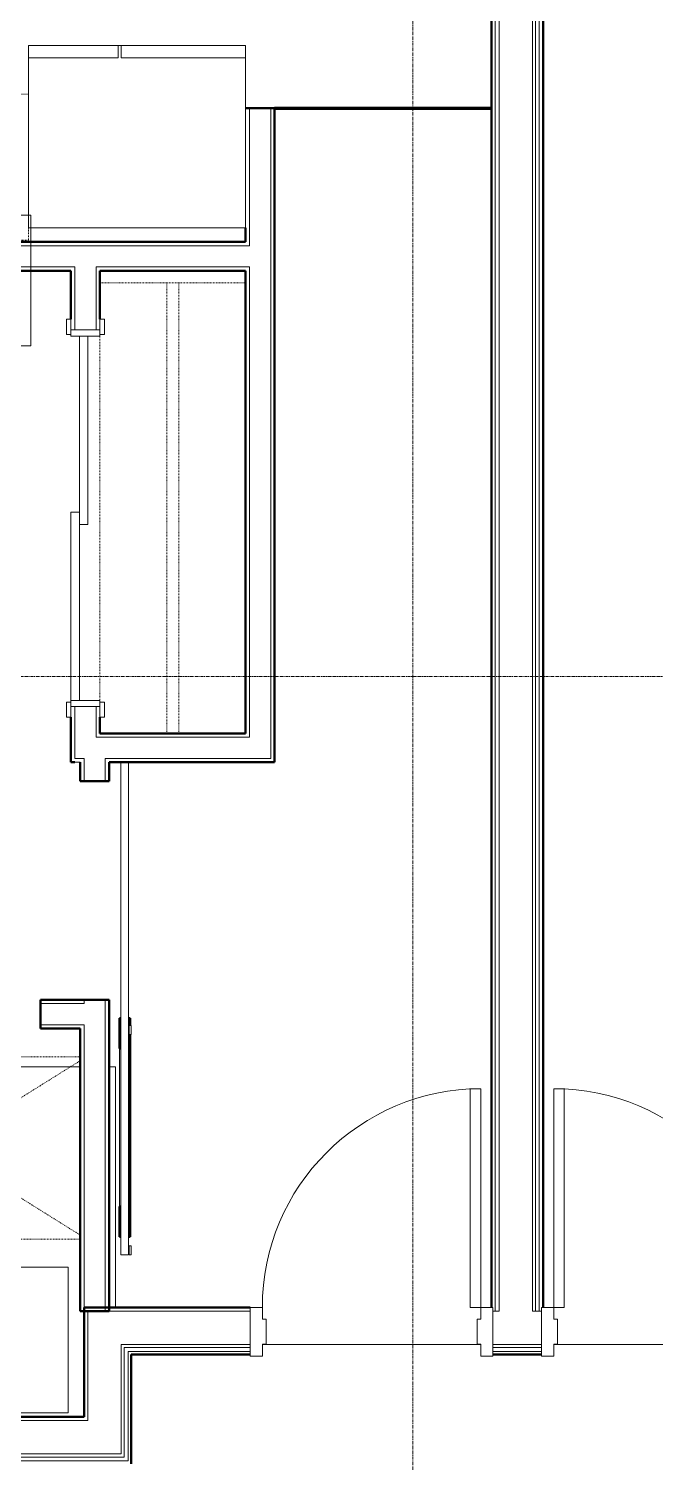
# Model space of a CAD drawing. Header units: inches. Extents: x -4217 to -1814, y 9706 to 12425.
# Drawn here: x -3217.6 to -3114.4, y 11717.9 to 11953.8 of the extents above; entities that cross this region are included whole.
import ezdxf

# ---------------------------------------------------------------- set-up
doc = ezdxf.new("R2010")
doc.units = ezdxf.units.IN
doc.header["$MEASUREMENT"] = 0
doc.linetypes.add('Dash', pattern=[0.25, 0.125, -0.125])
doc.linetypes.add('Grid Line 1_2_', pattern=[0.875, 0.5, -0.125, 0.125, -0.125])
for name, color, linetype, lineweight in [('A-AREA-1', 130, 'Continuous', 70), ('A-AREA-IDEN', 2, 'Continuous', 9), ('A-DOOR-1', 7, 'Continuous', 9), ('A-DOOR-2', 50, 'Continuous', 20), ('A-DOOR-4', 10, 'Continuous', 13), ('A-DOOR-5', 250, 'Continuous', 50), ('A-DOOR-6', 31, 'Continuous', 20), ('A-DOOR-7', 31, 'Continuous', 9), ('A-DOOR-FRAM', 31, 'Continuous', 20), ('A-DOOR-FRAM-1', 50, 'Continuous', 20), ('A-FLOR-1', 10, 'Continuous', 13), ('A-GENM-HDLN-1', 7, 'Dash', 9), ('A-WALL', 113, 'Continuous', 13), ('A-WALL-3', 250, 'Continuous', 50), ('A-WALL-4', 10, 'Continuous', 13), ('I-WALL-3', 2, 'Continuous', 50), ('Q-CASE-3', 7, 'Continuous', 9), ('Q-CASE-HDLN-1', 7, 'Dash', 9), ('Q-SPCQ-1', 7, 'Continuous', 9), ('S-GRID-1', 1, 'Grid Line 1_2_', 9)]:
    doc.layers.add(name, color=color, linetype=linetype, lineweight=lineweight)

msp = doc.modelspace()

# ---------------------------------------------------------------- linework, layer by layer
at = {"layer": 'A-AREA-1'}
msp.add_line((-3177.12374, 11940.75673), (-3141.37374, 11940.75673), dxfattribs=at)
at = {"layer": 'A-AREA-IDEN', "flags": 128}
msp.add_lwpolyline([(-3292.7867, 11923.1587), (-3217.28119, 11923.1587), (-3217.28119, 11901.66263), (-3292.7867, 11901.66263)], close=True, dxfattribs=at)
at = {"layer": 'A-DOOR-1'}
for p, q in [((-3211.39687, 11906.00673), (-3211.39687, 11903.50673)), ((-3210.64687, 11906.00673), (-3211.39687, 11906.00673)), ((-3210.64687, 11903.50673), (-3210.64687, 11906.00673)), ((-3205.89687, 11906.00673), (-3205.89687, 11903.50673)), ((-3205.14687, 11906.00673), (-3205.89687, 11906.00673)), ((-3205.14687, 11903.50673), (-3205.14687, 11906.00673)), ((-3211.39687, 11903.50673), (-3210.64687, 11903.50673)), ((-3205.89687, 11903.50673), (-3205.14687, 11903.50673)), ((-3211.39687, 11843.00673), (-3211.39687, 11840.50673)), ((-3210.64687, 11843.00673), (-3211.39687, 11843.00673)), ((-3210.64687, 11840.50673), (-3210.64687, 11843.00673)), ((-3205.89687, 11843.00673), (-3205.89687, 11840.50673)), ((-3205.14687, 11843.00673), (-3205.89687, 11843.00673)), ((-3205.14687, 11840.50673), (-3205.14687, 11843.00673)), ((-3211.39687, 11840.50673), (-3210.64687, 11840.50673)), ((-3205.89687, 11840.50673), (-3205.14687, 11840.50673))]:
    msp.add_line(p, q, dxfattribs=at)
at = {"layer": 'A-DOOR-2'}
for p, q in [((-3209.27187, 11903.25673), (-3209.27187, 11872.25673)), ((-3207.89687, 11903.25673), (-3209.27187, 11903.25673)), ((-3207.89687, 11872.25673), (-3207.89687, 11903.25673)), ((-3210.64687, 11874.25673), (-3210.64687, 11843.25673)), ((-3209.27187, 11874.25673), (-3210.64687, 11874.25673)), ((-3209.27187, 11843.25673), (-3209.27187, 11874.25673)), ((-3209.27187, 11872.25673), (-3207.89687, 11872.25673)), ((-3210.64687, 11843.25673), (-3209.27187, 11843.25673))]:
    msp.add_line(p, q, dxfattribs=at)
at = {"layer": 'A-DOOR-4'}
for p, q in [((-3202.42581, 11832.9957), (-3202.42581, 11751.9957)), ((-3202.42581, 11832.9957), (-3201.80081, 11832.9957)), ((-3201.80081, 11832.9957), (-3201.17581, 11832.9957)), ((-3201.17581, 11751.9957), (-3201.17581, 11832.9957)), ((-3201.07433, 11789.76172), (-3200.74874, 11789.76172)), ((-3201.07433, 11789.76172), (-3201.07433, 11788.26172)), ((-3200.74874, 11789.76172), (-3200.74874, 11788.26172)), ((-3200.74874, 11788.26172), (-3201.07433, 11788.26172)), ((-3202.67581, 11759.9957), (-3202.67581, 11785.9957)), ((-3201.80081, 11751.9957), (-3202.42581, 11751.9957)), ((-3201.17581, 11751.9957), (-3201.80081, 11751.9957)), ((-3200.74874, 11753.4957), (-3201.07433, 11753.4957)), ((-3201.07433, 11753.4957), (-3201.07433, 11751.9957)), ((-3201.07433, 11751.9957), (-3200.74874, 11751.9957)), ((-3200.74874, 11753.4957), (-3200.74874, 11751.9957))]:
    msp.add_line(p, q, dxfattribs=at)
at = {"layer": 'A-DOOR-5'}
for p, q in [((-3202.46659, 11790.9957), (-3202.67581, 11790.9957)), ((-3202.67581, 11790.9957), (-3202.67581, 11785.9957)), ((-3200.92581, 11790.9957), (-3201.17581, 11790.9957)), ((-3200.92581, 11789.76172), (-3200.92581, 11790.9957)), ((-3200.92581, 11754.9957), (-3200.92581, 11788.26172)), ((-3202.67581, 11785.9957), (-3202.46659, 11785.9957)), ((-3202.42371, 11759.9957), (-3202.67581, 11759.9957)), ((-3202.67581, 11759.9957), (-3202.67581, 11754.9957)), ((-3202.67581, 11754.9957), (-3202.42502, 11754.9957)), ((-3201.17581, 11754.9957), (-3200.92581, 11754.9957))]:
    msp.add_line(p, q, dxfattribs=at)
at = {"layer": 'A-DOOR-6'}
for p, q in [((-3143.12374, 11779.3644), (-3144.87374, 11779.3644)), ((-3144.87374, 11779.3644), (-3144.87374, 11743.3644)), ((-3143.12374, 11743.3644), (-3143.12374, 11779.3644)), ((-3131.12374, 11743.3644), (-3131.12374, 11779.3644)), ((-3131.12374, 11779.3644), (-3129.37374, 11779.3644)), ((-3129.37374, 11779.3644), (-3129.37374, 11743.3644)), ((-3144.87374, 11743.3644), (-3143.12374, 11743.3644)), ((-3129.37374, 11743.3644), (-3131.12374, 11743.3644))]:
    msp.add_line(p, q, dxfattribs=at)
at = {"layer": 'A-DOOR-7'}
for centre, start, end in [((-3143.12374, 11743.3644), 90, 180), ((-3131.12374, 11743.3644), 0, 90)]:
    msp.add_arc(centre, 36, start, end, dxfattribs=at)
at = {"layer": 'A-DOOR-FRAM'}
for p, q in [((-3179.12374, 11743.3644), (-3181.12374, 11743.3644)), ((-3181.12374, 11743.3644), (-3181.12374, 11735.3644)), ((-3179.12374, 11741.4269), (-3179.12374, 11743.3644)), ((-3143.12374, 11743.3644), (-3143.12374, 11741.4269)), ((-3141.12374, 11743.3644), (-3143.12374, 11743.3644)), ((-3141.12374, 11735.3644), (-3141.12374, 11743.3644)), ((-3133.12374, 11743.3644), (-3131.12374, 11743.3644)), ((-3133.12374, 11735.3644), (-3133.12374, 11743.3644)), ((-3131.12374, 11743.3644), (-3131.12374, 11741.4269)), ((-3178.49874, 11741.4269), (-3179.12374, 11741.4269)), ((-3178.49874, 11737.3019), (-3178.49874, 11741.4269)), ((-3143.12374, 11741.4269), (-3143.74874, 11741.4269)), ((-3143.74874, 11741.4269), (-3143.74874, 11737.3019)), ((-3131.12374, 11741.4269), (-3130.49874, 11741.4269)), ((-3130.49874, 11741.4269), (-3130.49874, 11737.3019)), ((-3181.12374, 11735.3644), (-3179.12374, 11735.3644)), ((-3179.12374, 11735.3644), (-3179.12374, 11737.3019)), ((-3179.12374, 11737.3019), (-3178.49874, 11737.3019)), ((-3143.74874, 11737.3019), (-3143.12374, 11737.3019)), ((-3143.12374, 11737.3019), (-3143.12374, 11735.3644)), ((-3143.12374, 11735.3644), (-3141.12374, 11735.3644)), ((-3131.12374, 11735.3644), (-3133.12374, 11735.3644)), ((-3131.12374, 11737.3019), (-3131.12374, 11735.3644)), ((-3130.49874, 11737.3019), (-3131.12374, 11737.3019))]:
    msp.add_line(p, q, dxfattribs=at)
at = {"layer": 'A-DOOR-FRAM-1'}
for p, q in [((-3205.89687, 11904.25673), (-3210.64687, 11904.25673)), ((-3210.64687, 11904.25673), (-3210.64687, 11903.25673)), ((-3210.64687, 11903.25673), (-3205.89687, 11903.25673)), ((-3205.89687, 11903.25673), (-3205.89687, 11904.25673)), ((-3210.64687, 11843.25673), (-3210.64687, 11842.25673)), ((-3205.89687, 11843.25673), (-3210.64687, 11843.25673)), ((-3210.64687, 11842.25673), (-3205.89687, 11842.25673)), ((-3205.89687, 11842.25673), (-3205.89687, 11843.25673))]:
    msp.add_line(p, q, dxfattribs=at)
at = {"layer": 'A-FLOR-1'}
for p, q in [((-3334.47374, 11782.9894), (-3209.12374, 11782.9894)), ((-3209.12374, 11782.9894), (-3334.47374, 11782.9894)), ((-3204.37374, 11782.9894), (-3203.32374, 11782.9894)), ((-3203.32374, 11782.9894), (-3204.37374, 11782.9894)), ((-3203.32374, 11782.9894), (-3203.32374, 11743.3644)), ((-3203.32374, 11743.3644), (-3203.32374, 11782.9894)), ((-3179.12374, 11737.2394), (-3143.12374, 11737.2394)), ((-3143.12374, 11737.2394), (-3179.12374, 11737.2394)), ((-3131.12374, 11737.2394), (-3095.12374, 11737.2394)), ((-3095.12374, 11737.2394), (-3131.12374, 11737.2394))]:
    msp.add_line(p, q, dxfattribs=at)
at = {"layer": 'A-GENM-HDLN-1'}
for p, q in [((-3209.12374, 11755.26132), (-3256.09874, 11784.6207)), ((-3209.12374, 11784.6207), (-3256.09874, 11784.6207)), ((-3209.12374, 11783.98007), (-3256.09874, 11754.6207)), ((-3256.09874, 11754.6207), (-3209.12374, 11754.6207))]:
    msp.add_line(p, q, dxfattribs=at)
at = {"layer": 'A-WALL'}
for p, q in [((-3140.74874, 11742.7394), (-3140.74874, 12110.3394)), ((-3140.12374, 11742.7394), (-3140.12374, 12110.3394)), ((-3134.62374, 11742.7394), (-3134.62374, 12110.3394)), ((-3134.12374, 11742.7394), (-3134.12374, 12110.3394)), ((-3133.49874, 11742.7394), (-3133.49874, 12110.3394)), ((-3181.12374, 11742.7394), (-3207.87374, 11742.7394)), ((-3207.87374, 11742.7394), (-3207.87374, 11724.7394)), ((-3140.12374, 11742.7394), (-3141.12374, 11742.7394)), ((-3133.12374, 11742.7394), (-3134.62374, 11742.7394)), ((-3181.12374, 11737.2394), (-3202.37374, 11737.2394)), ((-3202.37374, 11737.2394), (-3202.37374, 11719.2394)), ((-3181.12374, 11736.7394), (-3201.87374, 11736.7394)), ((-3201.87374, 11736.7394), (-3201.87374, 11718.7394)), ((-3181.12374, 11736.1144), (-3201.24874, 11736.1144)), ((-3201.24874, 11736.1144), (-3201.24874, 11718.1144)), ((-3133.12374, 11737.2394), (-3141.12374, 11737.2394)), ((-3133.12374, 11736.7394), (-3141.12374, 11736.7394)), ((-3133.12374, 11736.1144), (-3141.12374, 11736.1144)), ((-3336.22374, 11724.7394), (-3207.87374, 11724.7394)), ((-3416.67374, 11719.2394), (-3202.37374, 11719.2394)), ((-3417.17374, 11718.7394), (-3201.87374, 11718.7394)), ((-3342.34874, 11718.1144), (-3201.24874, 11718.1144))]:
    msp.add_line(p, q, dxfattribs=at)
at = {"layer": 'A-WALL-3'}
for p, q in [((-3177.12374, 11940.75673), (-3181.87374, 11940.75673)), ((-3177.12374, 11837.84756), (-3177.12374, 11940.75673)), ((-3181.87374, 11921.0582), (-3181.87374, 11918.7457)), ((-3181.87374, 11918.7457), (-3336.97374, 11918.7457)), ((-3336.97374, 11913.9957), (-3210.64687, 11913.9957)), ((-3210.64687, 11913.9957), (-3210.64687, 11906.00673)), ((-3205.89687, 11906.00673), (-3205.89687, 11913.9957)), ((-3205.89687, 11913.9957), (-3181.87374, 11913.9957)), ((-3181.87374, 11913.9957), (-3181.87374, 11837.84756)), ((-3210.64687, 11840.50673), (-3210.64687, 11833.09756)), ((-3205.89687, 11837.84756), (-3205.89687, 11840.50673)), ((-3181.87374, 11837.84756), (-3205.89687, 11837.84756)), ((-3177.12374, 11833.72256), (-3177.12374, 11837.84756)), ((-3210.64687, 11833.09756), (-3210.02187, 11833.09756)), ((-3209.12374, 11833.09756), (-3209.12374, 11829.9957)), ((-3204.37374, 11829.9957), (-3204.37374, 11833.09756)), ((-3204.37374, 11833.09756), (-3177.12374, 11833.09756)), ((-3177.12374, 11833.09756), (-3177.12374, 11833.72256)), ((-3209.12374, 11829.9957), (-3204.37374, 11829.9957)), ((-3209.12374, 11793.9957), (-3215.64687, 11793.9957)), ((-3215.64687, 11793.9957), (-3215.64687, 11789.2457)), ((-3204.37374, 11793.9957), (-3209.12374, 11793.9957)), ((-3204.37374, 11742.72256), (-3204.37374, 11793.9957)), ((-3215.64687, 11789.2457), (-3209.12374, 11789.2457)), ((-3209.12374, 11789.2457), (-3209.12374, 11742.72256)), ((-3209.12374, 11742.72256), (-3204.37374, 11742.72256))]:
    msp.add_line(p, q, dxfattribs=at)
at = {"layer": 'A-WALL-4'}
for p, q in [((-3181.24874, 11918.1207), (-3181.24874, 11940.75673)), ((-3177.74874, 11837.84756), (-3177.74874, 11940.75673)), ((-3181.87374, 11918.1207), (-3336.97374, 11918.1207)), ((-3181.24874, 11918.1207), (-3181.87374, 11918.1207)), ((-3210.02187, 11914.6207), (-3336.97374, 11914.6207)), ((-3210.02187, 11914.6207), (-3210.02187, 11913.9957)), ((-3210.02187, 11913.9957), (-3210.02187, 11904.25673)), ((-3206.52187, 11914.6207), (-3206.52187, 11913.9957)), ((-3181.87374, 11914.6207), (-3206.52187, 11914.6207)), ((-3206.52187, 11913.9957), (-3206.52187, 11904.25673)), ((-3181.24874, 11914.6207), (-3181.87374, 11914.6207)), ((-3181.24874, 11837.84756), (-3181.24874, 11914.6207)), ((-3210.02187, 11842.25673), (-3210.02187, 11833.72256)), ((-3206.52187, 11842.25673), (-3206.52187, 11837.22256)), ((-3205.89687, 11837.22256), (-3206.52187, 11837.22256)), ((-3181.24874, 11837.22256), (-3205.89687, 11837.22256)), ((-3181.24874, 11837.84756), (-3181.24874, 11837.22256)), ((-3177.74874, 11837.84756), (-3177.74874, 11837.22256)), ((-3177.74874, 11837.22256), (-3177.74874, 11833.72256)), ((-3208.49874, 11833.72256), (-3210.02187, 11833.72256)), ((-3210.02187, 11833.09756), (-3209.12374, 11833.09756)), ((-3208.49874, 11833.72256), (-3208.49874, 11833.09756)), ((-3208.49874, 11833.09756), (-3208.49874, 11829.9957)), ((-3204.99874, 11833.72256), (-3204.99874, 11833.09756)), ((-3177.74874, 11833.72256), (-3204.99874, 11833.72256)), ((-3204.99874, 11833.09756), (-3204.99874, 11829.9957)), ((-3215.64687, 11793.3707), (-3209.12374, 11793.3707)), ((-3209.12374, 11793.3707), (-3208.49874, 11793.3707)), ((-3208.49874, 11793.9957), (-3208.49874, 11793.3707)), ((-3204.99874, 11793.9957), (-3204.99874, 11742.72256)), ((-3215.64687, 11789.8707), (-3209.12374, 11789.8707)), ((-3209.12374, 11789.8707), (-3208.49874, 11789.8707)), ((-3208.49874, 11789.8707), (-3208.49874, 11742.72256))]:
    msp.add_line(p, q, dxfattribs=at)
at = {"layer": 'I-WALL-3'}
for p, q in [((-3141.37374, 12011.97447), (-3141.37374, 11743.3644)), ((-3132.87374, 11743.3644), (-3132.87374, 12011.97906)), ((-3181.12374, 11743.3644), (-3208.49874, 11743.3644)), ((-3208.49874, 11743.3644), (-3208.49874, 11725.3644)), ((-3200.74874, 11735.6144), (-3181.12374, 11735.6144)), ((-3200.74874, 11717.6144), (-3200.74874, 11735.6144)), ((-3141.12374, 11735.6144), (-3133.12374, 11735.6144)), ((-3208.49874, 11725.3644), (-3334.47374, 11725.3644))]:
    msp.add_line(p, q, dxfattribs=at)
at = {"layer": 'Q-CASE-3'}
for p, q in [((-3211.09874, 11749.98481), (-3253.09874, 11749.98481)), ((-3211.09874, 11725.98481), (-3211.09874, 11749.98481)), ((-3253.09874, 11725.98481), (-3211.09874, 11725.98481))]:
    msp.add_line(p, q, dxfattribs=at)
at = {"layer": 'Q-CASE-HDLN-1'}
for p, q in [((-3217.62374, 11943.0582), (-3321.34874, 11943.0582)), ((-3217.62374, 11919.0582), (-3217.62374, 11921.0582)), ((-3334.47374, 11919.0582), (-3217.62374, 11919.0582)), ((-3181.87374, 11912.00673), (-3205.87374, 11912.00673)), ((-3205.87374, 11912.00673), (-3205.87374, 11906.00673)), ((-3194.87374, 11912.00673), (-3194.87374, 11837.84756)), ((-3192.87374, 11912.00673), (-3192.87374, 11837.84756)), ((-3181.87374, 11837.84756), (-3181.87374, 11912.00673)), ((-3205.87374, 11903.50673), (-3205.87374, 11843.00673)), ((-3205.87374, 11840.50673), (-3205.87374, 11837.84756)), ((-3205.87374, 11837.84756), (-3181.87374, 11837.84756))]:
    msp.add_line(p, q, dxfattribs=at)
at = {"layer": 'Q-SPCQ-1'}
for p, q in [((-3217.62374, 11951.0582), (-3181.87374, 11951.0582)), ((-3217.62374, 11921.0582), (-3217.62374, 11951.0582)), ((-3217.62374, 11951.0582), (-3202.87374, 11951.0582)), ((-3217.62374, 11951.0582), (-3217.62374, 11949.0582)), ((-3202.87374, 11949.0582), (-3202.87374, 11951.0582)), ((-3202.37374, 11951.0582), (-3181.87374, 11951.0582)), ((-3202.37374, 11951.0582), (-3202.37374, 11949.0582)), ((-3181.87374, 11951.0582), (-3181.87374, 11921.0582)), ((-3181.87374, 11949.0582), (-3181.87374, 11951.0582)), ((-3202.87374, 11949.0582), (-3217.62374, 11949.0582)), ((-3181.87374, 11949.0582), (-3202.37374, 11949.0582)), ((-3181.87374, 11921.0582), (-3217.62374, 11921.0582))]:
    msp.add_line(p, q, dxfattribs=at)
at = {"layer": 'S-GRID-1'}
for p, q in [((-3154.32374, 9836.17969), (-3154.32374, 12376.79045)), ((-1814.20638, 11847.1894), (-4168.71446, 11847.1894))]:
    msp.add_line(p, q, dxfattribs=at)

doc.saveas('drawing.dxf')
